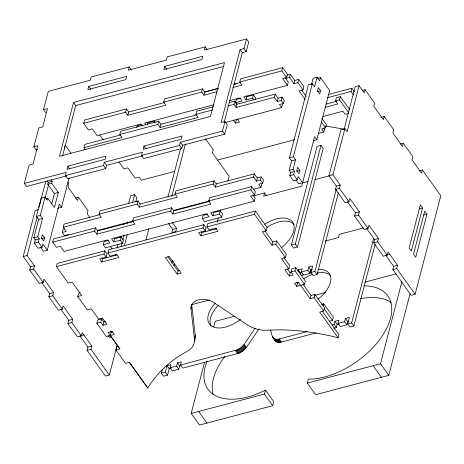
<?xml version="1.0" encoding="UTF-8"?>
<svg xmlns="http://www.w3.org/2000/svg" width="464" height="464" viewBox="0 0 464 464"><rect width="100%" height="100%" fill="white"/><g stroke="black" fill="none" stroke-linecap="round" stroke-linejoin="round"><path stroke-width="0.7" d="M44.503 237.806L43.668 241.036L41.464 237.951L42.305 234.72L44.503 237.806L41.226 238.676M66.398 175.972L26.529 186.499L24.325 183.413L29.093 165.103L33.031 164.059L37.799 145.748L33.866 146.786L36.07 149.878L37.381 149.53M33.866 146.786L38.773 127.936L42.711 126.898L47.479 108.588L43.546 109.626L45.75 112.711M43.546 109.626L48.314 91.315L90.283 80.231L91.124 77.001L129.16 66.955L131.364 70.041M41.772 282.535L49.665 293.59L48.824 296.821L58.377 310.201L62.315 309.157L52.757 295.783L53.598 292.552L44.039 279.171L43.198 282.402L39.266 283.44L29.708 270.065L30.549 266.835L23.2 256.54L35.194 210.494L38.471 209.629M40.542 247.329L43.349 251.262L47.287 250.224L42.874 244.047L42.044 247.237L38.112 248.275L34.435 243.13L35.276 239.9L33.808 237.841L38.582 219.524L36.372 216.439L41.145 198.128L45.078 197.09L47.287 200.175L47.775 198.29L45.808 198.812M39.034 207.304L45.762 181.488M43.198 282.402L33.646 269.027L34.487 265.797L27.132 255.502L37.132 217.129M51.707 203.795L54.387 193.511L47.769 184.249L48.262 182.364L47.154 180.821M42.044 247.237L38.373 242.092L39.214 238.856L37.741 236.802L42.514 218.486L40.31 215.4L45.078 197.09M45.153 197.89L48.604 184.637M47.775 198.29L54.392 207.553L58.319 192.473L51.707 183.21L52.194 181.325L51.092 179.783M73.498 102.469L59.473 156.327L210.447 116.452L224.477 62.594L73.498 102.469L75.707 105.554L62.588 155.916M64.31 148.306L64.983 145.719M129.16 66.955L128.319 70.186L166.35 60.14L167.191 56.91L205.227 46.864L204.386 50.095L246.506 38.97L244.018 48.534L240.079 49.573L221.073 122.548L225.005 121.51L222.517 131.068L180.397 142.193L182.601 145.278L181.76 148.509L143.724 158.555L141.52 155.469L142.361 152.238L104.33 162.284L106.534 165.37L105.693 168.6L67.657 178.646L65.453 175.56L66.294 172.33L24.325 183.413M67.906 166.135L67.065 169.366L105.102 159.32L105.943 156.09L67.906 166.135L69.745 168.705M88.67 86.426L87.829 89.656L125.86 79.611L126.707 76.38L88.67 86.426L90.874 89.511M47.287 250.224L59.293 204.131L61.503 207.217L57.565 208.255M61.503 207.217L69.095 178.066M121.185 236.988L120.338 240.219L113.784 241.953L114.625 238.722L121.185 236.988L123.389 240.079L122.548 243.31L105.496 247.811L103.292 244.725L109.846 242.991L107.642 239.905L64.009 251.43L60.332 246.285L56.376 247.329L52.699 242.185L53.54 238.954L95.509 227.87L97.713 230.956L96.872 234.187L134.908 224.141L132.698 221.055L133.539 217.825L171.576 207.779L173.78 210.865L172.939 214.095L210.975 204.05L208.771 200.964L209.612 197.734L251.732 186.609L255.409 191.754L254.562 194.984L250.63 196.023L254.307 201.173L210.65 212.698L212.854 215.789L219.414 214.055L220.446 209.815M142.274 126.133L140.801 124.074L97.167 135.598L92.388 128.911L88.456 129.949L83.677 123.262L84.518 120.025L126.486 108.941L128.69 112.033L127.849 115.263L165.886 105.218L163.676 102.132L164.517 98.902L202.553 88.856L204.757 91.942L203.916 95.172L217.053 91.704M85.272 149.362L84.007 147.598L84.848 144.368L120.118 135.053M68.394 234.506L64.461 235.544L62.263 232.458L66.195 231.42L63.249 227.308L64.09 224.077L100.05 214.577M62.263 232.458L63.104 229.228L64.415 228.88M119.886 348.94L108.124 332.473L112.062 331.435L114.266 334.527L106.395 336.603L96.843 323.222L97.684 319.992L101.616 318.954L100.775 322.184L102.979 325.27L106.917 324.232L102.503 318.06L98.571 319.099L91.217 308.809L87.284 309.848L77.726 296.467L81.664 295.429L72.106 282.054L68.167 283.092L56.411 266.626L57.252 263.395L104.812 250.833L107.016 253.918L106.175 257.149L99.615 258.883L101.825 261.969L118.871 257.468L116.667 254.382L110.107 256.111L107.903 253.025L108.744 249.794L203.87 224.669L206.074 227.76L205.233 230.991L198.673 232.719L200.877 235.811L217.929 231.304L215.725 228.218L209.165 229.953L206.961 226.861L207.802 223.631L255.362 211.074L267.125 227.534L266.284 230.77L262.38 231.797L271.939 245.178L275.848 244.145L276.689 240.915L272.78 241.947L271.939 245.178M75.151 198.087L78.428 197.223L77.587 200.454L68.034 187.073L68.875 183.843L67.628 182.097M62.315 309.157L63.156 305.927L72.715 319.307L71.868 322.538L81.426 335.913L77.494 336.957L67.935 323.576L68.776 320.346L60.883 309.297M105.693 168.6L103.489 165.515L104.33 162.284M96.872 234.187L94.668 231.101L95.509 227.87M63.249 227.308L101.28 217.262L99.076 214.177L99.917 210.94L137.953 200.9L140.157 203.986L139.316 207.217L177.347 197.171L175.143 194.085L175.984 190.855L214.02 180.809L216.224 183.895L215.383 187.125L253.57 177.045L254.411 173.814L216.224 183.895M84.007 147.598L122.044 137.553L119.84 134.467L120.681 131.231L158.711 121.191L160.921 124.277L160.074 127.507L198.111 117.462L195.907 114.376L196.748 111.145L213.341 106.761M127.849 115.263L125.645 112.178L126.486 108.941M77.726 296.467L78.567 293.236L79.878 292.888M103.292 244.725L104.133 241.495L108.066 240.451M81.426 335.913L82.267 332.682L91.826 346.063L90.985 349.293L109.365 375.022L105.427 376.06L87.052 350.332L87.893 347.101L79.965 336L83.897 334.962M101.825 261.969L102.666 258.738L101.929 257.711M136.787 127.6L137.292 125.663L141.224 124.625M106.175 257.149L103.971 254.063L104.812 250.833M147.279 124.828L147.784 122.89L154.338 121.156L155.075 122.189M115.02 255.768L115.385 254.371M117.021 248.083L117.931 244.586M119.753 237.597L120.118 236.199M123.03 225.011L123.395 223.613M128.673 203.342L130.68 195.657L134.635 194.613L136.839 197.699L135.749 201.892M143.973 146.044L143.132 149.275L181.169 139.229L182.01 135.998L143.973 146.044L145.812 148.619M164.737 66.335L163.896 69.565L201.933 59.52L202.774 56.289L164.737 66.335L166.941 69.42M121.162 246.338L121.887 243.542M122.798 240.045L124.074 235.155M127.171 223.271L127.53 221.873M132.629 202.298L134.635 194.613M154.002 122.45L154.338 121.156M102.979 325.27L103.82 322.039L101.616 318.954M124.277 245.932L127.188 234.743M160.074 127.507L157.87 124.422L158.711 121.191M139.316 207.217L137.112 204.131L137.953 200.9M110.438 331.302L111.174 332.334L110.281 335.576L119.84 348.951L115.954 349.978L125.512 363.358L129.444 362.32L147.825 388.043A175.462 120.333 14.6 0 1 178.356 356.509L189.706 349.792A25.062 17.185 14.6 0 0 194.439 338.627L195.28 335.397L191.835 305.735A14.767 10.127 14.6 0 1 191.76 304.448M110.693 335.24L109.974 338.024L108.135 335.449M111.418 332.462L111.783 331.07M109.365 375.022L117.189 344.961M115.954 349.978L116.795 346.747L118.088 346.405M145.934 239.905L148.845 228.723M181.76 148.509L179.556 145.423L180.397 142.193M167.922 197.107L180.467 148.967M171.86 196.069L185.49 143.741M172.939 214.095L170.735 211.01L171.576 207.779M203.916 95.172L201.712 92.087L202.553 88.856M168.461 223.567L172.649 229.431L171.808 232.661L175.74 231.623L176.587 228.392L172.399 222.529M177.219 274.166L165.352 257.549L169.285 256.511L181.157 273.128L177.219 274.166L178.06 270.935L167.829 256.609M224.182 122.16L242.289 52.658L240.079 49.573M258.941 328.988L245.897 348.116L243.298 350.709L239.279 353.087L182.781 368.126L180.577 365.04L181.418 361.81L177.486 362.848L179.69 365.934L178.849 369.164L172.289 370.898L170.085 367.813L170.926 364.582L166.994 365.62L169.198 368.706L167.516 375.167L163.577 376.205L161.373 373.12L162.284 369.628M212.854 215.789L213.695 212.558L220.255 210.824L222.459 213.91L221.618 217.14L204.572 221.647L202.362 218.556L203.203 215.325L207.797 214.113M182.601 145.278L224.721 134.154L227.215 124.596L225.005 121.51M242.289 52.658L246.222 51.62L248.71 42.062L246.506 38.97M215.383 187.125L213.179 184.04L214.02 180.809M236.147 107.416L236.988 104.185L275.175 94.105L274.328 97.336L236.147 107.416L233.937 104.33L234.784 101.1L229.251 102.561M232.963 87.505L241.953 85.127L239.743 82.041L240.59 78.81L282.709 67.686L287.489 74.373L286.648 77.604L282.686 78.654L287.465 85.341L243.809 96.872L246.013 99.957L252.573 98.223L253.414 94.992L246.854 96.727L246.013 99.957M167.516 375.167L165.306 372.082L166.994 365.62M200.877 235.811L201.724 232.58L200.987 231.548M205.233 230.991L203.029 227.905L203.87 224.669M237.255 119.016L239.459 122.107L235.521 123.146L236.367 119.915L238.334 119.393M194.439 338.627L190.988 308.966L191.835 305.735M178.849 369.164L176.639 366.079L177.486 362.848M215.354 229.349L215.719 227.952M217.355 221.676L218.266 218.184M227.894 181.209L229.17 176.326L212.442 152.911L213.283 149.681L205.506 138.794M255.281 99.371L255.618 98.078L253.414 94.992M207.135 360.94A63.092 35.479 -35.5 0 0 262.085 391.79L265.443 390.091L273.731 401.691L272.687 405.693L199.485 425.03L191.197 413.43L204.467 362.494M213.736 326.911L215.186 321.332L234.697 316.175M254.562 194.984L250.891 189.84L251.732 186.609M286.648 77.604L281.868 70.917L282.709 67.686M257.352 177.927L261.284 176.888L260.443 180.119L256.511 181.157L257.352 177.927L254.411 173.814M278.116 98.217L282.048 97.179L281.207 100.41L277.269 101.448L278.116 98.217L275.175 94.105M254.307 201.173L255.148 197.937L253.106 195.083M253.199 189.37L260.896 187.34L261.737 184.109M224.988 122.595L281.654 107.631L282.495 104.4M287.465 85.341L288.306 82.111L285.122 77.65M293.903 83.659L294.744 80.429L298.677 79.39L297.836 82.621L293.903 83.659L289.49 77.482L290.331 74.252L286.868 75.168M266.284 230.77L254.521 214.304L255.362 211.074M260.896 187.34L258.692 184.254L262.647 183.21L263.488 179.974L261.284 176.888M281.654 107.631L279.45 104.545L283.411 103.501L284.252 100.265L282.048 97.179M253.448 195.889L264.515 192.966L263.668 196.197L301.704 186.151L302.545 182.92L308.079 181.459M305.277 99.586L299.048 90.863L302.98 89.825L303.821 86.594L298.677 79.39M295.881 179.858L298.688 183.785L302.621 182.746L298.213 176.569L297.366 179.806L293.434 180.844L289.756 175.699L290.597 172.469L289.13 170.41L291.618 160.846L289.414 157.76L308.427 84.784L312.359 83.746L314.563 86.832L317.051 77.273L313.119 78.312L311.518 84.46M297.366 179.806L293.695 174.655L294.536 171.425L293.062 169.372L295.556 159.807L293.347 156.722L312.359 83.746M317.828 78.341L320.467 77.645L319.626 80.875L317.051 77.273M299.825 170.381L298.984 173.611L296.774 170.52L297.621 167.289L299.825 170.381L296.542 171.245M320.583 90.671L319.742 93.902L317.538 90.816L318.379 87.586L320.583 90.671L317.306 91.536M302.621 182.746L314.615 136.7L316.819 139.786L313.542 140.65M310.167 298.688L311.008 295.458L314.934 294.42L314.093 297.65L310.167 298.688L298.404 282.222L294.466 283.26L296.676 286.352L304.529 284.275L305.37 281.045L295.812 267.664L291.891 268.702L291.05 271.933L293.254 275.019L289.321 276.057L284.913 269.886L288.846 268.847L281.497 258.552L285.406 257.52L286.247 254.289L276.689 240.915M316.819 139.786L329.66 90.509L320.467 77.645M291.369 244.998L317.04 146.438L320.995 145.394L323.199 148.48L297.528 247.039L293.573 248.083L291.369 244.998L295.324 243.954L320.995 145.394M318.211 133.504L323.802 132.031L324.643 128.801L323.913 127.768M288.846 268.847L289.687 265.617L283.968 257.613M323.802 132.031L321.598 128.94L325.513 127.907L326.354 124.677L321.859 118.39M289.321 276.057L290.162 272.826L287.355 268.9M325.328 107.3L337.775 104.011L335.571 100.926L336.412 97.695L340.344 96.657L349.485 109.452M304.529 284.275L294.965 270.901L295.812 267.664M348.644 112.682L339.503 99.888L340.344 96.657M272.687 405.693L264.399 394.093L265.443 390.091M297.894 271.115L298.23 269.822L302.163 268.784L301.322 272.014L303.526 275.1L310.085 273.371L310.926 270.135L308.722 267.049L312.655 266.011L310.973 272.472L313.177 275.564L317.115 274.52L338.418 192.74M296.676 286.352L297.517 283.121L296.78 282.089M300.098 274.201L300.434 272.907L298.23 269.822M347.536 201.782L355.43 212.837L354.589 216.067L364.141 229.448L368.08 228.404L358.521 215.029L359.362 211.799L349.81 198.418L348.963 201.649L345.03 202.687L335.472 189.312L336.319 186.081L328.964 175.786L340.959 129.74L344.897 128.702L347.101 131.788L359.095 85.741L355.157 86.78L344.073 129.34M353.545 94.981L351.051 91.489L351.892 88.259L328.164 94.528M310.085 273.371L307.881 270.28L308.722 267.049M348.963 201.649L339.41 188.274L340.251 185.043L332.897 174.748L344.897 128.702M317.115 274.52L314.905 271.434L336.209 189.654M362.459 90.405L365.081 89.714L364.24 92.945L359.095 85.741M323.257 305.724L323.768 303.787L321.796 304.303M322.231 311.176L338.94 334.561L338.099 337.792L319.719 312.069L323.646 311.031L324.493 307.8L314.934 294.42M410.054 293.724L388.791 375.353L315.59 394.684L307.301 383.084L308.345 379.082L311.251 379.129A63.092 35.479 -35.5 0 0 385.132 331.226A63.092 35.479 -35.5 0 0 363.741 285.841M380.915 117.334L384.198 116.47L383.351 119.7L373.798 106.32L374.639 103.089L365.081 89.714M329.202 321.262L332.479 320.392L333.32 317.161L323.768 303.787M333.558 328.309L336.336 327.572L334.132 324.487L334.973 321.256L338.906 320.218L338.065 323.449L340.269 326.534L346.828 324.8L347.669 321.569L345.465 318.484L349.398 317.446L347.716 323.907L349.92 326.992L353.852 325.954L375.156 244.174M336.336 327.572L337.177 324.342L334.973 321.256M368.08 228.404L368.921 225.173L378.479 238.554L377.638 241.785L387.191 255.159L383.258 256.203L373.7 242.823L374.541 239.592L366.647 228.543M346.828 324.8L344.624 321.714L345.465 318.484M353.852 325.954L351.648 322.869L373.682 238.287M400.032 144.089L403.309 143.225L402.468 146.456L392.909 133.081L393.774 129.839L384.198 116.47M387.191 255.159L388.032 251.929L397.59 265.309L396.749 268.54L415.129 294.269L411.191 295.307L392.817 269.578L393.658 266.348L385.729 255.246L389.661 254.208M419.143 170.845L422.42 169.981L421.579 173.211L412.026 159.836L412.867 156.6L403.309 143.225M388.791 375.353L380.509 363.753L401.952 281.422M422.547 208.005L411.324 251.094L409.12 248.008L420.343 204.92L422.547 208.005L419.27 208.875M426.961 214.182L415.738 257.271L413.528 254.179L424.751 211.097L426.961 214.182L423.678 215.047M415.129 294.269L440.8 195.709L422.42 169.981M180.577 365.04L237.904 349.63L241.089 347.623L243.687 345.025L255.119 328.274M317.979 299.089C323.599 294.965 328.245 289.287 330.385 282.593A25.619 14.407 -35.5 0 0 318.646 269.468M75.707 105.554L223.886 66.422M83.677 123.262L125.645 112.178M163.676 102.132L201.712 92.087M239.743 82.041L281.868 70.917M128.69 112.033L164.65 102.532M204.757 91.942L218.59 88.288M233.804 84.268L240.717 82.447M204.74 92.075L217.981 88.578M234.703 84.158L236.791 83.607M285.337 78.584L289.49 77.482M213.991 104.742L144.733 123.035L145.841 124.578M229.378 100.682L239.876 97.91L242.08 100.995L235.521 102.73L236.362 99.499L240.3 98.455M119.84 134.467L157.87 124.422M195.907 114.376L212.5 109.991M227.714 105.972L233.937 104.33M160.921 124.277L196.881 114.776M83.862 149.518L85.179 149.17M327.323 97.759L351.051 91.489M335.571 100.926L339.503 99.888M326.169 104.069L336.539 101.326M65.453 175.56L103.489 165.515M141.52 155.469L179.556 145.423M106.534 165.37L142.494 155.875M48.262 182.364L52.194 181.325M47.769 184.249L51.707 183.21M322.869 116.51L342.919 111.215L345.123 114.301L348.406 113.436M54.387 193.511L58.319 192.473M174.928 171.349L141.375 180.212L139.188 177.115L135.233 178.159L127.884 167.869L123.952 168.908L118.964 161.93M217.564 160.086L294.449 139.78M36.372 216.439L40.31 215.4M38.582 219.524L42.514 218.486M289.414 157.76L293.347 156.722M291.618 160.846L295.556 159.807M99.076 214.177L137.112 204.131M175.143 194.085L213.179 184.04M140.157 203.986L175.427 194.671M33.808 237.841L37.741 236.802M289.13 170.41L293.062 169.372M290.597 172.469L294.536 171.425M35.276 239.9L39.214 238.856M34.435 243.13L38.373 242.092M289.756 175.699L293.695 174.655M52.699 242.185L94.668 231.101M132.698 221.055L170.735 211.01M208.771 200.964L250.891 189.84M97.185 230.573L132.866 221.148M173.443 210.436L209.125 201.011M97.713 230.956L133.673 221.461M173.78 210.865L209.74 201.37M23.2 256.54L27.132 255.502M328.964 175.786L332.897 174.748M314.992 179.632L329.515 175.798M202.362 218.556L208.922 216.827L206.718 213.742L111.58 238.867L113.784 241.953M30.549 266.835L34.487 265.797M336.319 186.081L340.251 185.043M172.649 229.431L176.587 228.392M335.472 189.312L339.41 188.274M29.708 270.065L33.646 269.027M56.411 266.626L103.971 254.063M107.903 253.025L203.029 227.905M206.961 226.861L254.521 214.304M102.666 258.738L116.986 254.956M201.724 232.58L216.723 228.613M355.43 212.837L359.362 211.799M49.665 293.59L53.598 292.552M48.824 296.821L52.757 295.783M354.589 216.067L358.521 215.029M178.06 270.935L180.032 270.413M363.492 227.963L339.288 234.355L338.447 237.585L325.305 241.054M68.776 320.346L72.715 319.307M374.541 239.592L378.479 238.554M67.935 323.576L71.868 322.538M373.7 242.823L377.638 241.785M96.843 323.222L100.775 322.184M291.05 271.933L294.965 270.901M103.82 322.039L105.786 321.523M290.162 272.826L291.473 272.484M301.322 272.014L307.881 270.28M300.434 272.907L301.745 272.559M310.926 270.135L312.237 269.793M310.973 272.472L314.905 271.434M191.406 304.715L209.554 299.918M111.174 332.334L112.485 331.986M297.517 283.121L298.828 282.773M87.893 347.101L91.826 346.063M393.658 266.348L397.59 265.309M87.052 350.332L90.985 349.293M392.817 269.578L396.749 268.54M314.604 295.394L325.751 292.453M364.774 282.147L396.134 273.864M170.085 367.813L176.639 366.079M270.721 330.008C271.33 335.263 273.081 341.075 279.287 338.969L307.058 331.638M332.05 325.038L334.132 324.487M338.065 323.449L344.624 321.714M169.198 368.706L171.164 368.184M179.69 365.934L181.001 365.591M337.177 324.342L339.143 323.82M347.669 321.569L348.98 321.227M161.373 373.12L165.306 372.082M347.716 323.907L351.648 322.869M273.163 337.775C274.392 341.26 277.988 343.389 281.491 342.055L316.204 332.891M191.197 413.43L264.399 394.093M307.301 383.084L380.509 363.753M344.439 129.224L326.592 126.179A134.978 92.574 14.6 0 0 325.171 126.022M351.892 88.259L354.386 91.75M297.836 82.621L302.98 89.825M290.331 74.252L294.744 80.429M301.554 89.958L306.124 96.355M321.43 122.194L325.513 127.907M281.207 100.41L283.411 103.501M244.018 48.534L246.222 51.62M274.328 97.336L277.269 101.448M252.573 98.223L253.675 99.766M246.123 95.694L246.854 96.727M205.227 46.864L207.066 49.439M234.784 101.1L236.988 104.185M235.892 103.24L236.623 104.272M233.317 120.06L235.521 123.146M260.443 180.119L262.647 183.21M222.517 131.068L224.721 134.154M253.57 177.045L256.511 181.157M264.515 192.966L266.348 195.541M295.324 243.954L297.528 247.039M373.085 365.713L381.373 377.313M324.168 308.763L332.479 320.392M275.848 244.145L285.406 257.52M314.093 297.65L323.646 311.031M264.886 230.892L272.78 241.947M303.114 284.403L311.008 295.458M219.414 214.055L221.618 217.14M279.287 338.969L281.491 342.055M278.481 339.149L280.691 342.241M277.704 339.265L279.908 342.357M276.956 339.312L279.16 342.403M276.242 339.294L278.452 342.38M275.581 339.201L277.785 342.287M274.972 339.045L277.176 342.13M274.421 338.819L276.625 341.91M272.693 336.806L276.138 341.62M272.89 337.316L275.715 341.272M99.69 134.949L103.252 139.937M244.197 344.329L246.401 347.414M243.687 345.025L245.897 348.116M243.119 345.709L245.323 348.795M242.492 346.376L244.696 349.462M241.814 347.014L244.018 350.1M241.089 347.623L243.298 350.709M240.329 348.191L242.539 351.277M239.54 348.719L241.75 351.805M238.728 349.201L240.938 352.286M237.904 349.63L240.108 352.715M237.069 349.995L239.279 353.087M236.24 350.308L238.444 353.394M235.416 350.558L237.62 353.643M65.151 145.075L70.998 153.259M120.338 240.219L122.548 243.31M113.889 237.69L114.625 238.722M78.428 197.223L88.009 210.592L87.145 213.834L89.639 217.32M110.415 246.401L112.073 248.733M198.621 411.469L206.903 423.069M129.398 362.332L147.772 388.061M275.367 340.86L274.897 339.892M213.138 394.377A63.092 35.479 -35.5 0 1 224.767 356.509M360.505 298.694A63.092 35.479 -35.5 0 1 391.158 302.592M264.764 224.24A25.619 14.407 -35.5 0 1 292.552 222.117A25.619 14.407 -35.5 0 1 281.323 247.747M171.732 262.815A25.619 14.407 -35.5 0 1 172.625 260.385M266.968 227.325A25.619 14.407 -35.5 0 1 294.17 224.466M173.936 265.901A25.619 14.407 -35.5 0 1 174.574 264.086M240.451 319.4A25.619 14.407 -35.5 0 1 211.677 326.07A25.619 14.407 -35.5 0 1 215.458 302.917M301.507 275.674A25.619 14.407 -35.5 0 1 303.775 274.276M309.882 271.388A25.619 14.407 -35.5 0 1 311.837 270.721M303.711 278.76A25.619 14.407 -35.5 0 1 312.742 274.236M317.451 272.96A25.619 14.407 -35.5 0 1 330.913 275.894M211.108 326.169A25.619 14.407 -35.5 0 1 218.167 305.48M338.099 337.792A175.462 120.333 14.6 0 0 279.351 329.834L263.535 330.293C257.845 329.805 252.254 327.973 247.44 324.881L213.202 302.186A14.767 10.127 14.6 0 0 197.797 300.069A14.767 10.127 14.6 0 0 190.988 308.966M195.28 335.397A25.062 17.185 14.6 0 1 194.422 341.487"/></g></svg>
